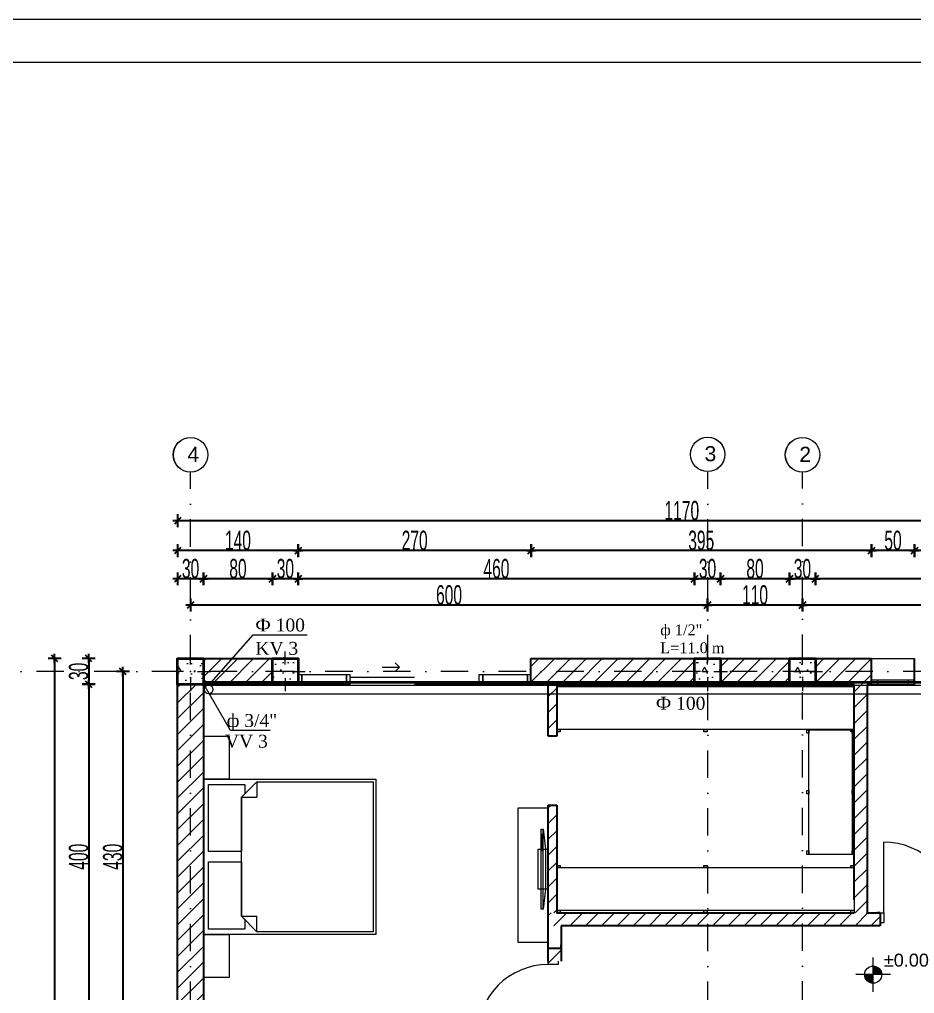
# Model space of a CAD drawing. Header units: millimetres. Extents: x -13678 to 175322, y 9978 to 39678.
# Drawn here: x 18120 to 28505, y 28380 to 39678 of the extents above; entities that cross this region are included whole.
import ezdxf

# ---------------------------------------------------------------- set-up
doc = ezdxf.new("R2010")
doc.units = ezdxf.units.MM
doc.header["$MEASUREMENT"] = 0
doc.set_wipeout_variables(frame=1)
doc.linetypes.add('Dot & Dashed', pattern=[670.277762, 317.5, -176.388889, 0, -176.388874])
doc.linetypes.add('Wipeout_Contour', pattern=[1000, 0, -1000])
doc.layers.get('Defpoints').update_dxf_attribs({"lineweight": 13})
for name, color, linetype, lineweight, true_color in [('2D Drafting - General_Pen_No__5', 7, 'Continuous', 13, 0x40a5ff), ('Dimensioning - General_Pen_No__25', 7, 'Continuous', 13, 0x40a5ff), ('New_MEP - Electrical_Pen_No__4', 7, 'Continuous', 20, 0x029e21), ('New_Structural - Bearing_Pen_No__168', 7, 'Continuous', 13, 0xfe847a), ('New_Structural - Bearing_Pen_No__169', 7, 'Continuous', 13, 0x68b353), ('New_Structural - Bearing_Pen_No__23', 7, 'Continuous', 20, 0xff6600), ('New_Structural - Bearing_Pen_No__28', 7, 'Continuous', 35, 0xa80f02), ('New_Structural - Bearing_Pen_No__3', 7, 'Continuous', 18, 0xff6600), ('New_Structural - Bearing_Pen_No__69', 7, 'Continuous', 20, 0x71cebe), ('Structural - Bearing_Pen_No__69', 7, 'Continuous', 13, 0x71cebe)]:
    doc.layers.add(name, color=color, linetype=linetype, lineweight=lineweight, true_color=true_color)
for name, color, linetype, lineweight in [('2D Drafting - General_Pen_No__6', 5, 'Continuous', 13), ('Dimensioning - General_Pen_No__46', 5, 'Continuous', 13), ('Lines_Pen_No__1', 7, 'Continuous', 13), ('New_Structural - Bearing_Pen_No__20', 1, 'Continuous', 0), ('New_Structural - Bearing_Pen_No__27', 7, 'Continuous', 35), ('Roofs_Pen_No__1', 7, 'Continuous', 13), ('Structural - Bearing_Pen_No__7', 7, 'Continuous', 13), ('Text blocks_Pen_No__1', 7, 'Continuous', 13)]:
    doc.layers.add(name, color=color, linetype=linetype, lineweight=lineweight)
doc.layers.add('New_MEP - Electrical', color=7, linetype='Continuous')
doc.layers.add('New_Structural - Bearing', color=7, linetype='Continuous')
doc.styles.add('GENERATED_STYLE_1', font='arial.ttf')
doc.styles.add('GENERATED_STYLE_2', font='arial.ttf')
doc.styles.add('GENERATED_STYLE_6', font='times.ttf')
doc.styles.add('PLATEIA', font='CGSAPPS.shx', dxfattribs={"width": 0.6})
doc.dimstyles.new('100v', dxfattribs={"dimtxt": 225, "dimasz": 1, "dimexe": 0.18, "dimexo": 0.0625, "dimgap": 4, "dimtad": 1, "dimdec": 0, "dimlfac": 0.1, "dimzin": 12, "dimdsep": 46, "dimtxsty": 'PLATEIA', "dimblk": 'A$C321216CB', "dimcen": 0.09, "dimse1": 1, "dimse2": 1, "dimclrd": 256, "dimclrt": 256, "dimadec": 3, "dimazin": 0, "dimtfac": 1, "dimtdec": 0, "dimtix": 1, "dimtmove": 2, "dimatfit": 3, "dimldrblk": 'A$C321216CB', "dimfxl": 1, "dimtolj": 1, "dimtzin": 0, "dimlwd": -1, "dimarcsym": 0})
pattern_1 = [(45, (-11385.9, -8413.54), (-91.92388, 91.92388), [])]
pattern_2 = [(45, (-11385.9, -8563.54), (-91.92388, 91.92388), [])]

# ---------------------------------------------------------------- blocks, each defined once
blk = doc.blocks.new('Wardrobe Framed 25[9]', base_point=(40358, 39829))
at = {"layer": 'New_MEP - Electrical_Pen_No__4', "color": 104, "linetype": 'Continuous', "lineweight": 20, "true_color": 0x029e21, "flags": 128}
for points in [[(40358, 40354), (40398, 40354), (40398, 40379), (40358, 40379)], [(40358, 39854), (43808, 39854), (43808, 40354), (40358, 40354)], [(42063, 40354), (42103, 40354), (42103, 40379), (42063, 40379)], [(43768, 40354), (43808, 40354), (43808, 40379), (43768, 40379)], [(40358, 39829), (40398, 39829), (40398, 39854), (40358, 39854)], [(42063, 39829), (42103, 39829), (42103, 39854), (42063, 39854)], [(43768, 39829), (43808, 39829), (43808, 39854), (43768, 39854)]]:
    blk.add_lwpolyline(points, close=True, dxfattribs=at)
blk = doc.blocks.new('Wardrobe Framed 25[10]', base_point=(43808, 38429))
at = {"layer": 'New_MEP - Electrical_Pen_No__4', "color": 104, "linetype": 'Continuous', "lineweight": 20, "true_color": 0x029e21, "flags": 128}
for points in [[(40398, 38429), (40358, 38429), (40358, 38404), (40398, 38404)], [(42103, 38429), (42063, 38429), (42063, 38404), (42103, 38404)], [(43808, 38429), (43768, 38429), (43768, 38404), (43808, 38404)], [(43808, 38404), (40358, 38404), (40358, 37904), (43808, 37904)], [(40398, 37904), (40358, 37904), (40358, 37879), (40398, 37879)], [(42103, 37904), (42063, 37904), (42063, 37879), (42103, 37879)], [(43808, 37904), (43768, 37904), (43768, 37879), (43808, 37879)]]:
    blk.add_lwpolyline(points, close=True, dxfattribs=at)
blk = doc.blocks.new('Wardrobe Framed 25[11]', base_point=(40908, 38407))
at = {"layer": 'New_MEP - Electrical_Pen_No__4', "color": 104, "linetype": 'Continuous', "lineweight": 20, "true_color": 0x029e21, "flags": 128}
for points in [[(40383, 39813), (40383, 39853), (40358, 39853), (40358, 39813)], [(40883, 38407), (40883, 39853), (40383, 39853), (40383, 38407)], [(40908, 39813), (40908, 39853), (40883, 39853), (40883, 39813)], [(40383, 39110), (40383, 39150), (40358, 39150), (40358, 39110)], [(40908, 39110), (40908, 39150), (40883, 39150), (40883, 39110)], [(40383, 38407), (40383, 38447), (40358, 38447), (40358, 38407)], [(40908, 38407), (40908, 38447), (40883, 38447), (40883, 38407)]]:
    blk.add_lwpolyline(points, close=True, dxfattribs=at)
blk = doc.blocks.new('Bed Layout 25[12]', base_point=(47908, 38379))
at = {"layer": 'New_MEP - Electrical_Pen_No__4', "color": 104, "linetype": 'Continuous', "lineweight": 20, "true_color": 0x029e21}
for p, q in [((47608, 39779), (47608, 39279)), ((47908, 39779), (47608, 39779)), ((47908, 39279), (47908, 39779)), ((45908, 39279), (45908, 37479)), ((47908, 39279), (45908, 39279)), ((47288, 39249), (45938, 39249)), ((45938, 39249), (45938, 38379)), ((47468, 39069), (47288, 39249)), ((47288, 39249), (47288, 39069)), ((47608, 39279), (47908, 39279)), ((47908, 37479), (47908, 39279)), ((47468, 39069), (47288, 39069)), ((47468, 38379), (47468, 39069)), ((45938, 38379), (45938, 37509)), ((47468, 37689), (47468, 38379)), ((47288, 37509), (47468, 37689)), ((47288, 37509), (47288, 37689)), ((47468, 37689), (47288, 37689)), ((45908, 37479), (47908, 37479)), ((45938, 37509), (47288, 37509)), ((47608, 37479), (47608, 36979)), ((47908, 37479), (47608, 37479)), ((47908, 36979), (47908, 37479)), ((47608, 36979), (47908, 36979))]:
    blk.add_line(p, q, dxfattribs=at)
at = {"layer": 'New_MEP - Electrical_Pen_No__4', "color": 104, "linetype": 'Continuous', "lineweight": 20, "true_color": 0x029e21, "flags": 128}
for points in [[(47468, 38439), (47848, 38439), (47848, 39219), (47428, 39219), (47428, 39109), (47468, 39069)], [(47468, 37689), (47428, 37649), (47428, 37539), (47848, 37539), (47848, 38319), (47468, 38319)]]:
    blk.add_lwpolyline(points, close=True, dxfattribs=at)
blk = doc.blocks.new('Coffee Table 05 25[13]', base_point=(44258, 37384))
at = {"layer": 'New_MEP - Electrical_Pen_No__4', "color": 104, "linetype": 'Continuous', "lineweight": 20, "true_color": 0x029e21, "flags": 128}
blk.add_lwpolyline([(44258, 37384), (44258, 38946), (43908, 38946), (43908, 37384)], close=True, dxfattribs=at)
blk = doc.blocks.new('Flat Panel TV 25[14]', base_point=(43991, 37773))
at = {"layer": 'New_MEP - Electrical_Pen_No__4', "color": 104, "linetype": 'Continuous', "lineweight": 20, "true_color": 0x029e21}
for p, q in [((43966, 37773), (43966, 38698)), ((43975, 38575), (43975, 38637)), ((43975, 38637), (43981, 38637)), ((43981, 38575), (43975, 38575)), ((43975, 38498), (43975, 38559)), ((43975, 38559), (43981, 38559)), ((43981, 38637), (43981, 38575)), ((43981, 38559), (43981, 38498)), ((43981, 38498), (43975, 38498)), ((43975, 38451), (43975, 38482)), ((43975, 38482), (43981, 38482)), ((43981, 38451), (43975, 38451)), ((43981, 38482), (43981, 38451))]:
    blk.add_line(p, q, dxfattribs=at)
at = {"layer": 'New_MEP - Electrical_Pen_No__4', "color": 104, "linetype": 'Continuous', "lineweight": 20, "true_color": 0x029e21, "flags": 128}
for points in [[(43991, 37773), (43991, 38698), (43966, 38698), (43941, 38467), (43941, 38004), (43966, 37773)], [(44024, 38004), (44024, 38467), (43908, 38467), (43908, 38004)]]:
    blk.add_lwpolyline(points, close=True, dxfattribs=at)
blk = doc.blocks.new('A$C321216CB')
for p, q in [((-54, 0), (54, 0)), ((-38, -38), (38, 38)), ((0, -75), (0, 75))]:
    blk.add_line(p, q)
blk = doc.blocks.new('*D531')
at = {"transparency": 16777216}
blk.add_line((31504, 32885), (27206, 32885), dxfattribs=at)
at = {"layer": 'Defpoints', "color": 0, "transparency": 16777216}
for p in [(31505, 33171), (27205, 32885), (27205, 32345)]:
    blk.add_point(p, dxfattribs=at)
at = {"transparency": 16777216, "rotation": 180}
blk.add_blockref('A$C321216CB', (27205, 32885), dxfattribs=at)
at = {"transparency": 16777216}
blk.add_blockref('A$C321216CB', (31505, 32885), dxfattribs=at)
at = {"transparency": 16777216, "insert": (29355, 33002), "char_height": 225, "attachment_point": 5, "style": 'PLATEIA'}
blk.add_mtext('\\A1;430', dxfattribs=at)
blk = doc.blocks.new('*D532')
at = {"transparency": 16777216}
blk.add_line((26102, 32885), (20106, 32885), dxfattribs=at)
at = {"layer": 'Defpoints', "color": 0, "transparency": 16777216}
for p in [(20105, 32885), (20105, 32346), (26103, 32345)]:
    blk.add_point(p, dxfattribs=at)
at = {"transparency": 16777216, "rotation": 180}
blk.add_blockref('A$C321216CB', (20105, 32885), dxfattribs=at)
at = {"transparency": 16777216}
blk.add_blockref('A$C321216CB', (26103, 32885), dxfattribs=at)
at = {"transparency": 16777216, "insert": (23104, 33002), "char_height": 225, "attachment_point": 5, "style": 'PLATEIA'}
blk.add_mtext('\\A1;600', dxfattribs=at)
blk = doc.blocks.new('*D534')
at = {"transparency": 16777216}
blk.add_line((31354, 33190), (27355, 33190), dxfattribs=at)
at = {"layer": 'Defpoints', "color": 0, "transparency": 16777216}
for p in [(27354, 33190), (27354, 32266), (31355, 32266)]:
    blk.add_point(p, dxfattribs=at)
at = {"transparency": 16777216, "rotation": 180}
blk.add_blockref('A$C321216CB', (27354, 33190), dxfattribs=at)
at = {"transparency": 16777216}
blk.add_blockref('A$C321216CB', (31355, 33190), dxfattribs=at)
at = {"transparency": 16777216, "insert": (29354, 33307), "char_height": 225, "attachment_point": 5, "style": 'PLATEIA'}
blk.add_mtext('\\A1;400', dxfattribs=at)
blk = doc.blocks.new('*D535')
at = {"transparency": 16777216}
blk.add_line((27353, 33190), (27056, 33190), dxfattribs=at)
at = {"layer": 'Defpoints', "color": 0, "transparency": 16777216}
for p in [(27055, 33190), (27055, 32266), (27354, 32266)]:
    blk.add_point(p, dxfattribs=at)
at = {"transparency": 16777216, "rotation": 180}
blk.add_blockref('A$C321216CB', (27055, 33190), dxfattribs=at)
at = {"transparency": 16777216}
blk.add_blockref('A$C321216CB', (27354, 33190), dxfattribs=at)
at = {"transparency": 16777216, "insert": (27204, 33307), "char_height": 225, "attachment_point": 5, "style": 'PLATEIA'}
blk.add_mtext('\\A1;30', dxfattribs=at)
blk = doc.blocks.new('*D536')
at = {"transparency": 16777216}
blk.add_line((25952, 33190), (21356, 33190), dxfattribs=at)
at = {"layer": 'Defpoints', "color": 0, "transparency": 16777216}
for p in [(21355, 33190), (21355, 32266), (25953, 32266)]:
    blk.add_point(p, dxfattribs=at)
at = {"transparency": 16777216, "rotation": 180}
blk.add_blockref('A$C321216CB', (21355, 33190), dxfattribs=at)
at = {"transparency": 16777216}
blk.add_blockref('A$C321216CB', (25953, 33190), dxfattribs=at)
at = {"transparency": 16777216, "insert": (23654, 33307), "char_height": 225, "attachment_point": 5, "style": 'PLATEIA'}
blk.add_mtext('\\A1;460', dxfattribs=at)
blk = doc.blocks.new('*D537')
at = {"transparency": 16777216}
blk.add_line((20254, 33190), (19956, 33190), dxfattribs=at)
at = {"layer": 'Defpoints', "color": 0, "transparency": 16777216}
for p in [(19955, 33190), (19955, 32266), (20255, 32266)]:
    blk.add_point(p, dxfattribs=at)
at = {"transparency": 16777216, "rotation": 180}
blk.add_blockref('A$C321216CB', (19955, 33190), dxfattribs=at)
at = {"transparency": 16777216}
blk.add_blockref('A$C321216CB', (20255, 33190), dxfattribs=at)
at = {"transparency": 16777216, "insert": (20105, 33307), "char_height": 225, "attachment_point": 5, "style": 'PLATEIA'}
blk.add_mtext('\\A1;30', dxfattribs=at)
blk = doc.blocks.new('*D545')
at = {"transparency": 16777216}
blk.add_line((19320, 32115), (19320, 27817), dxfattribs=at)
at = {"layer": 'Defpoints', "color": 0, "transparency": 16777216}
for p in [(19296, 32116), (19320, 27816), (19767, 27816)]:
    blk.add_point(p, dxfattribs=at)
at = {"transparency": 16777216}
for p, rotation in [((19320, 32116), 90), ((19320, 27816), 270)]:
    blk.add_blockref('A$C321216CB', p, dxfattribs=dict(at, rotation=rotation))
at = {"transparency": 16777216, "insert": (19203, 29966), "char_height": 225, "attachment_point": 5, "rotation": 90, "style": 'PLATEIA'}
blk.add_mtext('\\A1;430', dxfattribs=at)
blk = doc.blocks.new('*D547')
at = {"transparency": 16777216}
blk.add_line((18923, 32265), (18923, 31967), dxfattribs=at)
at = {"layer": 'Defpoints', "color": 0, "transparency": 16777216}
for p in [(19955, 32266), (18923, 31966), (19955, 31966)]:
    blk.add_point(p, dxfattribs=at)
at = {"transparency": 16777216}
for p, rotation in [((18923, 32266), 90), ((18923, 31966), 270)]:
    blk.add_blockref('A$C321216CB', p, dxfattribs=dict(at, rotation=rotation))
at = {"transparency": 16777216, "insert": (18807, 32116), "char_height": 225, "attachment_point": 5, "rotation": 90, "style": 'PLATEIA'}
blk.add_mtext('\\A1;30', dxfattribs=at)
blk = doc.blocks.new('*D548')
at = {"transparency": 16777216}
blk.add_line((18923, 31965), (18923, 27967), dxfattribs=at)
at = {"layer": 'Defpoints', "color": 0, "transparency": 16777216}
for p in [(19955, 31966), (18923, 27966), (19955, 27966)]:
    blk.add_point(p, dxfattribs=at)
at = {"transparency": 16777216}
for p, rotation in [((18923, 31966), 90), ((18923, 27966), 270)]:
    blk.add_blockref('A$C321216CB', p, dxfattribs=dict(at, rotation=rotation))
at = {"transparency": 16777216, "insert": (18807, 29966), "char_height": 225, "attachment_point": 5, "rotation": 90, "style": 'PLATEIA'}
blk.add_mtext('\\A1;400', dxfattribs=at)
blk = doc.blocks.new('*D552')
at = {"transparency": 16777216}
blk.add_line((18528, 32265), (18528, 21267), dxfattribs=at)
at = {"layer": 'Defpoints', "color": 0, "transparency": 16777216}
for p in [(19955, 32266), (18528, 21266), (19955, 21266)]:
    blk.add_point(p, dxfattribs=at)
at = {"transparency": 16777216}
for p, rotation in [((18528, 32266), 90), ((18528, 21266), 270)]:
    blk.add_blockref('A$C321216CB', p, dxfattribs=dict(at, rotation=rotation))
at = {"transparency": 16777216, "insert": (18412, 26766), "char_height": 225, "attachment_point": 5, "rotation": 90, "style": 'PLATEIA'}
blk.add_mtext('\\A1;1100', dxfattribs=at)
blk = doc.blocks.new('*D679')
at = {"transparency": 16777216}
blk.add_line((29504, 33517), (28506, 33517), dxfattribs=at)
at = {"layer": 'Defpoints', "color": 0, "transparency": 16777216}
for p in [(28505, 33517), (28505, 32266), (29505, 32266)]:
    blk.add_point(p, dxfattribs=at)
at = {"transparency": 16777216, "rotation": 180}
blk.add_blockref('A$C321216CB', (28505, 33517), dxfattribs=at)
at = {"transparency": 16777216}
blk.add_blockref('A$C321216CB', (29505, 33517), dxfattribs=at)
at = {"transparency": 16777216, "insert": (29005, 33634), "char_height": 225, "attachment_point": 5, "style": 'PLATEIA'}
blk.add_mtext('\\A1;100', dxfattribs=at)
blk = doc.blocks.new('*D680')
at = {"transparency": 16777216}
blk.add_line((28504, 33517), (28006, 33517), dxfattribs=at)
at = {"layer": 'Defpoints', "color": 0, "transparency": 16777216}
for p in [(28005, 33517), (28005, 32266), (28505, 32266)]:
    blk.add_point(p, dxfattribs=at)
at = {"transparency": 16777216, "rotation": 180}
blk.add_blockref('A$C321216CB', (28005, 33517), dxfattribs=at)
at = {"transparency": 16777216}
blk.add_blockref('A$C321216CB', (28505, 33517), dxfattribs=at)
at = {"transparency": 16777216, "insert": (28255, 33634), "char_height": 225, "attachment_point": 5, "style": 'PLATEIA'}
blk.add_mtext('\\A1;50', dxfattribs=at)
blk = doc.blocks.new('*D681')
at = {"transparency": 16777216}
blk.add_line((28004, 33517), (24056, 33517), dxfattribs=at)
at = {"layer": 'Defpoints', "color": 0, "transparency": 16777216}
for p in [(24055, 33517), (24055, 32266), (28005, 32266)]:
    blk.add_point(p, dxfattribs=at)
at = {"transparency": 16777216, "rotation": 180}
blk.add_blockref('A$C321216CB', (24055, 33517), dxfattribs=at)
at = {"transparency": 16777216}
blk.add_blockref('A$C321216CB', (28005, 33517), dxfattribs=at)
at = {"transparency": 16777216, "insert": (26030, 33634), "char_height": 225, "attachment_point": 5, "style": 'PLATEIA'}
blk.add_mtext('\\A1;395', dxfattribs=at)
blk = doc.blocks.new('*D565')
at = {"transparency": 16777216}
blk.add_line((24054, 33517), (21356, 33517), dxfattribs=at)
at = {"layer": 'Defpoints', "color": 0, "transparency": 16777216}
for p in [(21355, 33517), (21355, 32266), (24055, 32266)]:
    blk.add_point(p, dxfattribs=at)
at = {"transparency": 16777216, "rotation": 180}
blk.add_blockref('A$C321216CB', (21355, 33517), dxfattribs=at)
at = {"transparency": 16777216}
blk.add_blockref('A$C321216CB', (24055, 33517), dxfattribs=at)
at = {"transparency": 16777216, "insert": (22705, 33634), "char_height": 225, "attachment_point": 5, "style": 'PLATEIA'}
blk.add_mtext('\\A1;270', dxfattribs=at)
blk = doc.blocks.new('*D566')
at = {"transparency": 16777216}
blk.add_line((21354, 33517), (19956, 33517), dxfattribs=at)
at = {"layer": 'Defpoints', "color": 0, "transparency": 16777216}
for p in [(19955, 33517), (19955, 32266), (21355, 32266)]:
    blk.add_point(p, dxfattribs=at)
at = {"transparency": 16777216, "rotation": 180}
blk.add_blockref('A$C321216CB', (19955, 33517), dxfattribs=at)
at = {"transparency": 16777216}
blk.add_blockref('A$C321216CB', (21355, 33517), dxfattribs=at)
at = {"transparency": 16777216, "insert": (20655, 33634), "char_height": 225, "attachment_point": 5, "style": 'PLATEIA'}
blk.add_mtext('\\A1;140', dxfattribs=at)
blk = doc.blocks.new('*D567')
at = {"transparency": 16777216}
blk.add_line((31654, 33863), (19956, 33863), dxfattribs=at)
at = {"layer": 'Defpoints', "color": 0, "transparency": 16777216}
for p in [(19955, 33863), (19955, 32266), (31655, 32266)]:
    blk.add_point(p, dxfattribs=at)
at = {"transparency": 16777216, "rotation": 180}
blk.add_blockref('A$C321216CB', (19955, 33863), dxfattribs=at)
at = {"transparency": 16777216}
blk.add_blockref('A$C321216CB', (31655, 33863), dxfattribs=at)
at = {"transparency": 16777216, "insert": (25805, 33980), "char_height": 225, "attachment_point": 5, "style": 'PLATEIA'}
blk.add_mtext('\\A1;1170', dxfattribs=at)
blk = doc.blocks.new('Column_1', base_point=(2560, 13377))
at = {"color": 254, "linetype": 'Wipeout_Contour', "lineweight": 0, "ltscale": 54481.227726}
blk.add_wipeout([(2410, 13227), (2710, 13227), (2710, 13527), (2410, 13527)], dxfattribs=at).dxf.layer = 'New_Structural - Bearing'
at = {"layer": 'New_Structural - Bearing_Pen_No__169', "linetype": 'Continuous', "lineweight": 13, "true_color": 0x68b353}
h = blk.add_hatch(dxfattribs=at)
h.set_pattern_fill('STRUCTURAL_CONCRETE', color=85, style=0, pattern_type=2)
h.set_pattern_definition([(0, (0, 0), (0, 623.538), [60, -300]), (0, (180, 311.8), (0, 623.538), [60, -300]), (60, (0, 0), (-540, 311.77), [60, -300]), (60, (360, 0), (-540, 311.77), [60, -300]), (120, (60, 0), (540, 311.77), [60, -300]), (120, (420, 0), (540, 311.77), [60, -300]), (0, (0, 60), (0, 120), [0, -120, 0, -180]), (45, (60, 60), (-84.8528, 84.8528), [0, -90, 0, -150])])
h.paths.add_polyline_path([(2410, 13227), (2710, 13227), (2710, 13527), (2410, 13527)])
at = {"layer": 'New_Structural - Bearing_Pen_No__20', "color": 1, "linetype": 'Continuous', "lineweight": 0}
for p, q in [((2560, 13457), (2560, 13607)), ((2480, 13377), (2330, 13377)), ((2640, 13377), (2790, 13377)), ((2560, 13297), (2560, 13147))]:
    blk.add_line(p, q, dxfattribs=at)
blk.add_point((2560, 13377), dxfattribs=at)
at = {"layer": 'New_Structural - Bearing_Pen_No__28', "color": 14, "linetype": 'Continuous', "lineweight": 35, "true_color": 0xa80f02, "flags": 128}
blk.add_lwpolyline([(2410, 13227), (2710, 13227), (2710, 13527), (2410, 13527)], close=True, dxfattribs=at)
blk = doc.blocks.new('*D706')
at = {"transparency": 16777216}
blk.add_line((27204, 32885), (26104, 32885), dxfattribs=at)
at = {"layer": 'Defpoints', "color": 0, "transparency": 16777216}
for p in [(26103, 32885), (26103, 32345), (27205, 32345)]:
    blk.add_point(p, dxfattribs=at)
at = {"transparency": 16777216, "rotation": 180}
blk.add_blockref('A$C321216CB', (26103, 32885), dxfattribs=at)
at = {"transparency": 16777216}
blk.add_blockref('A$C321216CB', (27205, 32885), dxfattribs=at)
at = {"transparency": 16777216, "insert": (26654, 33002), "char_height": 225, "attachment_point": 5, "style": 'PLATEIA'}
blk.add_mtext('\\A1;110', dxfattribs=at)
blk = doc.blocks.new('*D668')
at = {"transparency": 16777216}
blk.add_line((27054, 33190), (26254, 33190), dxfattribs=at)
at = {"layer": 'Defpoints', "color": 0, "transparency": 16777216}
for p in [(26253, 33190), (26253, 32266), (27055, 32266)]:
    blk.add_point(p, dxfattribs=at)
at = {"transparency": 16777216, "rotation": 180}
blk.add_blockref('A$C321216CB', (26253, 33190), dxfattribs=at)
at = {"transparency": 16777216}
blk.add_blockref('A$C321216CB', (27055, 33190), dxfattribs=at)
at = {"transparency": 16777216, "insert": (26654, 33307), "char_height": 225, "attachment_point": 5, "style": 'PLATEIA'}
blk.add_mtext('\\A1;80', dxfattribs=at)
blk = doc.blocks.new('*D669')
at = {"transparency": 16777216}
blk.add_line((26252, 33190), (25954, 33190), dxfattribs=at)
at = {"layer": 'Defpoints', "color": 0, "transparency": 16777216}
for p in [(25953, 33190), (25953, 32266), (26253, 32266)]:
    blk.add_point(p, dxfattribs=at)
at = {"transparency": 16777216, "rotation": 180}
blk.add_blockref('A$C321216CB', (25953, 33190), dxfattribs=at)
at = {"transparency": 16777216}
blk.add_blockref('A$C321216CB', (26253, 33190), dxfattribs=at)
at = {"transparency": 16777216, "insert": (26103, 33307), "char_height": 225, "attachment_point": 5, "style": 'PLATEIA'}
blk.add_mtext('\\A1;30', dxfattribs=at)
blk = doc.blocks.new('*D670')
at = {"transparency": 16777216}
blk.add_line((21354, 33190), (21056, 33190), dxfattribs=at)
at = {"layer": 'Defpoints', "color": 0, "transparency": 16777216}
for p in [(21055, 33190), (21055, 32266), (21355, 32266)]:
    blk.add_point(p, dxfattribs=at)
at = {"transparency": 16777216, "rotation": 180}
blk.add_blockref('A$C321216CB', (21055, 33190), dxfattribs=at)
at = {"transparency": 16777216}
blk.add_blockref('A$C321216CB', (21355, 33190), dxfattribs=at)
at = {"transparency": 16777216, "insert": (21205, 33307), "char_height": 225, "attachment_point": 5, "style": 'PLATEIA'}
blk.add_mtext('\\A1;30', dxfattribs=at)
blk = doc.blocks.new('*D707')
at = {"transparency": 16777216}
blk.add_line((21054, 33190), (20256, 33190), dxfattribs=at)
at = {"layer": 'Defpoints', "color": 0, "transparency": 16777216}
for p in [(20255, 33190), (20255, 32266), (21055, 32266)]:
    blk.add_point(p, dxfattribs=at)
at = {"transparency": 16777216, "rotation": 180}
blk.add_blockref('A$C321216CB', (20255, 33190), dxfattribs=at)
at = {"transparency": 16777216}
blk.add_blockref('A$C321216CB', (21055, 33190), dxfattribs=at)
at = {"transparency": 16777216, "insert": (20655, 33307), "char_height": 225, "attachment_point": 5, "style": 'PLATEIA'}
blk.add_mtext('\\A1;80', dxfattribs=at)

msp = doc.modelspace()

# ---------------------------------------------------------------- hatches: boundary and pattern name
at = {"layer": 'Dimensioning - General_Pen_No__25', "linetype": 'Continuous'}
for points in [[(28024.6, 28598.7), (28124.6, 28598.7), (28117, 28637), (28095.3, 28669.4), (28062.9, 28691.1), (28024.6, 28698.7)], [(28024.6, 28598.7), (28025.2, 28498.7), (27986.9, 28506.1), (27954.3, 28527.5), (27932.4, 28559.9), (27924.6, 28598.1)]]:
    msp.add_hatch(color=256, dxfattribs=at).paths.add_polyline_path(points, flags=0)
at = {"layer": 'New_Structural - Bearing_Pen_No__168', "linetype": 'Continuous', "lineweight": 13, "true_color": 0xfe847a}
h = msp.add_hatch(dxfattribs=at)
h.set_pattern_fill('COMMON_BRICK', color=11, style=0, pattern_type=2)
h.set_pattern_definition(pattern_1)
h.paths.add_polyline_path([(20254.6, 32265.8), (21054.6, 32265.8), (21054.6, 31965.8), (20254.6, 31965.8)])
h = msp.add_hatch(dxfattribs=at)
h.set_pattern_fill('COMMON_BRICK', color=11, style=0, pattern_type=2)
h.set_pattern_definition(pattern_1)
h.paths.add_polyline_path([(27055.2, 31965.8), (24054.6, 31965.8), (24054.6, 32265.8), (27055.2, 32265.8)])
h = msp.add_hatch(dxfattribs=at)
h.set_pattern_fill('COMMON_BRICK', color=11, style=0, pattern_type=2)
h.set_pattern_definition(pattern_1)
h.paths.add_polyline_path([(28004.6, 31965.8), (27355.2, 31964.8), (27355.2, 32264.8), (28004.6, 32265.8)])
h = msp.add_hatch(dxfattribs=at)
h.set_pattern_fill('COMMON_BRICK', color=11, style=0, pattern_type=2)
h.set_pattern_definition(pattern_1)
h.paths.add_polyline_path([(19954.6, 27970.8), (19954.6, 31965.8), (20254.6, 31965.8), (20254.6, 27970.8)])
h = msp.add_hatch(dxfattribs=at)
h.set_pattern_fill('COMMON_BRICK', color=11, style=0, pattern_type=2)
h.set_pattern_definition(pattern_1)
h.paths.add_polyline_path([(24354.6, 31965.8), (24354.6, 31365.8), (24254.6, 31365.8), (24254.6, 31965.8)])
h = msp.add_hatch(dxfattribs=at)
h.set_pattern_fill('COMMON_BRICK', color=11, style=0, pattern_type=2)
h.set_pattern_definition(pattern_1)
h.paths.add_polyline_path([(27954.6, 31965.8), (27954.6, 29315.8), (27804.6, 29315.8), (27804.6, 31965.8)])
h = msp.add_hatch(dxfattribs=at)
h.set_pattern_fill('COMMON_BRICK', color=11, style=0, pattern_type=2)
h.set_pattern_definition(pattern_1)
h.paths.add_polyline_path([(24354.6, 30565.8), (24354.6, 29315.8), (24254.6, 29315.8), (24254.6, 30565.8)])
h = msp.add_hatch(dxfattribs=at)
h.set_pattern_fill('COMMON_BRICK', color=11, style=0, pattern_type=2)
h.set_pattern_definition(pattern_2)
h.paths.add_polyline_path([(28106.9, 29315.8), (28106.9, 29165.8), (24254.6, 29165.8), (24254.6, 29315.8)])
h = msp.add_hatch(dxfattribs=at)
h.set_pattern_fill('COMMON_BRICK', color=11, style=0, pattern_type=2)
h.set_pattern_definition(pattern_2)
h.paths.add_polyline_path([(24404.6, 28917.5), (24404.6, 28706.8), (24254.6, 28706.8), (24254.6, 28917.5)])
at = {"layer": 'New_Structural - Bearing_Pen_No__169', "linetype": 'Continuous', "lineweight": 13, "true_color": 0x68b353}
h = msp.add_hatch(dxfattribs=at)
h.set_pattern_fill('STRUCTURAL_CONCRETE', color=85, style=0, pattern_type=2)
h.set_pattern_definition([(0, (-11385.9, -8413.54), (0, 623.538), [60, -300]), (0, (-11205.9, -8101.77), (0, 623.538), [60, -300]), (60, (-11385.9, -8413.54), (-540, 311.769), [60, -300]), (60, (-11025.9, -8413.54), (-540, 311.769), [60, -300]), (120, (-11325.9, -8413.54), (540, 311.769), [60, -300]), (120, (-10965.9, -8413.54), (540, 311.769), [60, -300]), (0, (-11385.9, -8353.54), (0, 120), [0, -120, 0, -180]), (45, (-11325.9, -8353.54), (-84.85282, 84.85282), [0, -90, 0, -150])])
h.paths.add_polyline_path([(19954.6, 31965.8), (19954.6, 32265.8), (20254.6, 32265.8), (20254.6, 31965.8)])

# ---------------------------------------------------------------- linework, layer by layer
at = {"layer": '2D Drafting - General_Pen_No__5'}
for p in [(20262.1, 31980.8), (20569.1, 31431.1)]:
    msp.add_line(p, (20262.3, 31960), dxfattribs=at)
at = {"layer": '2D Drafting - General_Pen_No__5', "linetype": 'Continuous'}
msp.add_line((21027, 31431.1), (20569.1, 31431.1), dxfattribs=at)
at = {"layer": 'Dimensioning - General_Pen_No__25'}
for p, q in [((28024.6, 28398.7), (28024.6, 28798.7)), ((28224.6, 28598.7), (27824.6, 28598.7))]:
    msp.add_line(p, q, dxfattribs=at)
at = {"layer": 'Dimensioning - General_Pen_No__25', "linetype": 'Continuous'}
msp.add_circle((28024.6, 28598.7), 100, dxfattribs=at)
at = {"layer": 'Lines_Pen_No__1', "linetype": 'Continuous'}
for centre, radius in [((20262.3, 31995.8), 15), ((20262.3, 31960), 15), ((20315.2, 31907.5), 50)]:
    msp.add_circle(centre, radius, dxfattribs=at)
at = {"layer": 'New_Structural - Bearing_Pen_No__20', "color": 1, "linetype": 'Continuous', "lineweight": 0}
for p, q in [((20104.6, 32195.8), (20104.6, 32345.8)), ((27205.2, 32194.8), (27205.2, 32344.8)), ((20024.6, 32115.8), (19874.6, 32115.8)), ((20184.6, 32115.8), (20334.6, 32115.8)), ((27125.2, 32114.8), (26975.2, 32114.8)), ((27285.2, 32114.8), (27435.2, 32114.8)), ((20104.6, 32035.8), (20104.6, 31885.8)), ((27205.2, 32034.8), (27205.2, 31884.8))]:
    msp.add_line(p, q, dxfattribs=at)
for p in [(20104.6, 32115.8), (27205.2, 32114.8)]:
    msp.add_point(p, dxfattribs=at)
at = {"layer": 'New_Structural - Bearing_Pen_No__23', "color": 30, "linetype": 'Continuous', "lineweight": 20, "true_color": 0xff6600}
for p, q in [((21354.6, 32080.8), (21394.6, 32080.8)), ((21354.6, 31965.8), (21354.6, 32080.8)), ((21394.6, 32080.8), (21394.6, 31965.8)), ((21914.6, 32080.8), (21954.6, 32080.8)), ((21914.6, 31965.8), (21914.6, 32080.8)), ((21954.6, 32080.8), (21954.6, 31965.8)), ((23454.6, 31965.8), (23454.6, 32080.8)), ((23454.6, 32080.8), (23494.6, 32080.8)), ((23494.6, 32080.8), (23494.6, 31965.8)), ((24014.6, 31965.8), (24014.6, 32080.8)), ((24014.6, 32080.8), (24054.6, 32080.8)), ((24054.6, 32080.8), (24054.6, 31965.8)), ((28079.6, 32015.8), (28004.6, 32015.8)), ((28079.6, 31965.8), (28079.6, 32015.8)), ((28504.6, 32015.8), (28429.6, 32015.8)), ((28429.6, 32015.8), (28429.6, 31965.8)), ((21394.6, 31965.8), (21354.6, 31965.8)), ((21954.6, 31965.8), (21914.6, 31965.8)), ((23494.6, 31965.8), (23454.6, 31965.8)), ((24054.6, 31965.8), (24014.6, 31965.8)), ((28004.6, 31965.8), (28079.6, 31965.8)), ((28429.6, 31965.8), (28504.6, 31965.8)), ((28106.9, 29315.8), (28146.9, 29315.8)), ((28106.9, 29200.8), (28106.9, 29315.8)), ((28146.9, 29315.8), (28146.9, 29200.8)), ((28146.9, 29200.8), (28106.9, 29200.8)), ((24254.6, 28906.2), (24369.6, 28906.2)), ((24254.6, 28716.2), (24254.6, 28756.2)), ((24369.6, 28716.2), (24254.6, 28716.2)), ((24369.6, 28756.2), (24369.6, 28716.2))]:
    msp.add_line(p, q, dxfattribs=at)
for points in [[(21394.6, 32080.8), (21914.6, 32080.8), (21914.6, 31965.8), (21394.6, 31965.8)], [(24014.6, 31965.8), (23494.6, 31965.8), (23494.6, 32080.8), (24014.6, 32080.8)]]:
    msp.add_lwpolyline(points, close=True, dxfattribs=at)
at = {"layer": 'New_Structural - Bearing_Pen_No__27', "color": 7, "linetype": 'Continuous', "lineweight": 25}
for p, q in [((21354.6, 32265.8), (21317.6, 32265.8)), ((21354.6, 32265.8), (21317.6, 32265.8)), ((21354.6, 32265.8), (21317.6, 32265.8)), ((21354.6, 32080.8), (21354.6, 32265.8)), ((21354.6, 32080.8), (21354.6, 32265.8)), ((21354.6, 32080.8), (21354.6, 32265.8)), ((24054.6, 32265.8), (24091.6, 32265.8)), ((24054.6, 32080.8), (24054.6, 32265.8)), ((24054.6, 32080.8), (24054.6, 32265.8)), ((24054.6, 32080.8), (24054.6, 32265.8)), ((24054.6, 32265.8), (24091.6, 32265.8)), ((24054.6, 32265.8), (24091.6, 32265.8)), ((28004.6, 32015.8), (28004.6, 32265.8)), ((28004.6, 32015.8), (28004.6, 32265.8)), ((28504.6, 32015.8), (28504.6, 32265.8)), ((28504.6, 32015.8), (28504.6, 32265.8)), ((21354.6, 31965.8), (21354.6, 32080.8)), ((21354.6, 31965.8), (21354.6, 32080.8)), ((21354.6, 31965.8), (21354.6, 32080.8)), ((24054.6, 31965.8), (24054.6, 32080.8)), ((24054.6, 31965.8), (24054.6, 32080.8)), ((24054.6, 31965.8), (24054.6, 32080.8)), ((28004.6, 31965.8), (28004.6, 32015.8)), ((28004.6, 31965.8), (28004.6, 32015.8)), ((28004.6, 31965.8), (28004.6, 32015.8)), ((28504.6, 31965.8), (28504.6, 32015.8)), ((28504.6, 31965.8), (28504.6, 32015.8)), ((28504.6, 31965.8), (28504.6, 32015.8)), ((21354.6, 31965.8), (21317.6, 31965.8)), ((21354.6, 31965.8), (21317.6, 31965.8)), ((21354.6, 31965.8), (21317.6, 31965.8)), ((24054.6, 31965.8), (24091.6, 31965.8)), ((24054.6, 31965.8), (24091.6, 31965.8)), ((24054.6, 31965.8), (24091.6, 31965.8)), ((28106.9, 29315.8), (28069.9, 29315.8)), ((28106.9, 29315.8), (28069.9, 29315.8)), ((28106.9, 29315.8), (28069.9, 29315.8)), ((28106.9, 29315.8), (28106.9, 29200.8)), ((28106.9, 29315.8), (28106.9, 29200.8)), ((28106.9, 29315.8), (28106.9, 29200.8)), ((28106.9, 29165.8), (28069.9, 29165.8)), ((28106.9, 29165.8), (28069.9, 29165.8)), ((28106.9, 29165.8), (28069.9, 29165.8)), ((28106.9, 29200.8), (28106.9, 29165.8)), ((28106.9, 29200.8), (28106.9, 29165.8)), ((28106.9, 29200.8), (28106.9, 29165.8)), ((24254.6, 28906.2), (24254.6, 28943.2)), ((24254.6, 28906.2), (24254.6, 28943.2)), ((24254.6, 28906.2), (24254.6, 28943.2)), ((24404.6, 28906.2), (24404.6, 28943.2)), ((24404.6, 28906.2), (24404.6, 28943.2)), ((24404.6, 28906.2), (24404.6, 28943.2)), ((24254.6, 28906.2), (24369.6, 28906.2)), ((24254.6, 28906.2), (24369.6, 28906.2)), ((24254.6, 28906.2), (24369.6, 28906.2)), ((24369.6, 28906.2), (24404.6, 28906.2)), ((24369.6, 28906.2), (24404.6, 28906.2)), ((24369.6, 28906.2), (24404.6, 28906.2))]:
    msp.add_line(p, q, dxfattribs=at)
for points in [[(20254.6, 32265.8), (21054.6, 32265.8)], [(24054.6, 32265.8), (27054.6, 32265.8)], [(27354.1, 32265.8), (28004.6, 32265.8)], [(19954.6, 27965.8), (19954.6, 31965.8)], [(21054.6, 31965.8), (20254.6, 31965.8)], [(20254.6, 31965.8), (20254.6, 27965.8)], [(27054.6, 31965.8), (24054.6, 31965.8)], [(24254.6, 31365.8), (24254.6, 31965.8)], [(24254.6, 31965.8), (24354.6, 31965.8)], [(24354.6, 31965.8), (24354.6, 31365.8)], [(27804.6, 31965.8), (27355.2, 31965.8)], [(27804.6, 29465.8), (27804.6, 31965.8)], [(28004.6, 31965.8), (27954.6, 31965.8)], [(27954.6, 31965.8), (27954.6, 29315.8), (28106.9, 29315.8)], [(24354.6, 31365.8), (24254.6, 31365.8)], [(24254.6, 29465.8), (24254.6, 30565.8)], [(24254.6, 30565.8), (24354.6, 30565.8)], [(24354.6, 30565.8), (24354.6, 29315.8), (27804.6, 29315.8)], [(24254.6, 28756.2), (24254.6, 29465.8)], [(24404.6, 29165.8), (24404.6, 28756.2)], [(28106.9, 29165.8), (24404.6, 29165.8)]]:
    msp.add_lwpolyline(points, dxfattribs=at)
at = {"layer": 'New_Structural - Bearing_Pen_No__28', "color": 14, "linetype": 'Continuous', "lineweight": 35, "true_color": 0xa80f02}
msp.add_lwpolyline([(19954.6, 31965.8), (19954.6, 32265.8), (20254.6, 32265.8), (20254.6, 31965.8)], close=True, dxfattribs=at)
at = {"layer": 'New_Structural - Bearing_Pen_No__3', "color": 30, "linetype": 'Continuous', "lineweight": 18, "true_color": 0xff6600}
for p, q in [((22529.6, 32165.8), (22479.6, 32215.8)), ((28004.6, 32265.8), (28504.6, 32265.8)), ((22329.6, 32165.8), (22529.6, 32165.8)), ((22529.6, 32165.8), (22479.6, 32115.8)), ((22704.6, 32045.8), (21954.6, 32045.8)), ((28429.6, 32015.8), (28079.6, 32015.8)), ((23454.6, 31965.8), (22704.6, 31965.8)), ((28004.6, 31965.8), (28504.6, 31965.8)), ((28079.6, 31965.8), (28429.6, 31965.8)), ((28146.9, 29315.8), (28146.9, 30135.8))]:
    msp.add_line(p, q, dxfattribs=at)
for centre, start, end in [((28146.9, 29315.8), 0, 90), ((24254.6, 27896.2), 90, 180)]:
    msp.add_arc(centre, 820, start, end, dxfattribs=at)
at = {"layer": 'New_Structural - Bearing_Pen_No__69', "linetype": 'Dot & Dashed'}
msp.add_line((20104.6, 18814.3), (20104.6, 34427.8), dxfattribs=at)
at = {"layer": 'New_Structural - Bearing_Pen_No__69', "linetype": 'ByBlock'}
for centre in [(20104.6, 34627.8), (20105.6, 34627.8), (26104.6, 34632.8), (26105.6, 34632.8), (27204.6, 34627.8), (27205.6, 34627.8)]:
    msp.add_circle(centre, 200, dxfattribs=at)
at = {"layer": 'Roofs_Pen_No__1'}
for points in [[(7322, 9977.8), (49322, 9977.8), (49322, 39677.8), (7322, 39677.8)], [(9822, 10477.8), (48822, 10477.8), (48822, 39177.8), (9822, 39177.8)]]:
    msp.add_lwpolyline(points, close=True, dxfattribs=at)

# ---------------------------------------------------------------- block references
at = {"layer": 'New_MEP - Electrical', "color": 2, "linetype": 'Continuous', "lineweight": 20, "true_color": 0xffeb28, "xscale": -1}
for name, p in [('Wardrobe Framed 25[9]', (27804.6, 31415.8)), ('Wardrobe Framed 25[11]', (27254.6, 29993.1)), ('Bed Layout 25[12]', (20254.6, 29965.8)), ('Coffee Table 05 25[13]', (23904.6, 28970.7)), ('Flat Panel TV 25[14]', (24171.7, 29359.2)), ('Wardrobe Framed 25[10]', (24354.6, 29865.8))]:
    msp.add_blockref(name, p, dxfattribs=at)

# ---------------------------------------------------------------- texts
at = {"layer": 'Dimensioning - General_Pen_No__46', "insert": (28148.6, 28689.8), "char_height": 150, "attachment_point": 7, "style": 'GENERATED_STYLE_2'}
msp.add_mtext('%%P0.00', dxfattribs=at)
at = {"layer": 'Structural - Bearing_Pen_No__7', "char_height": 175, "attachment_point": 7, "style": 'GENERATED_STYLE_1'}
for s, insert in [('4', (20068.6, 34546.5)), ('3', (26068.6, 34551.5)), ('2', (27168.6, 34546.5))]:
    msp.add_mtext(s, dxfattribs=dict(at, insert=insert))
at = {"layer": 'Text blocks_Pen_No__1', "linetype": 'Continuous', "char_height": 150, "attachment_point": 1, "style": 'GENERATED_STYLE_6'}
for s, insert in [('Ф 100', (20856.7, 32729.2)), ('Ф 100', (25503, 31821.3)), ('ф 3/4"', (20524.5, 31621.5)), ('{\\fTimes New Roman CYR|b0|i0|c204|p18;VV }3', (20504.2, 31381.4))]:
    msp.add_mtext(s, dxfattribs=dict(at, insert=insert))

# ---------------------------------------------------------------- dimensions: what is measured, and where the dimension line sits
for base, p1, p2, angle, picture, middle in [((19954.6, 33863.3), (31654.6, 32265.8), (19954.6, 32265.8), 180, '*D567', (25804.6, 33979.8)), ((19954.6, 33517.5), (21354.6, 32265.8), (19954.6, 32265.8), 180, '*D566', (20654.6, 33634)), ((21354.6, 33517.5), (24054.6, 32265.8), (21354.6, 32265.8), 180, '*D565', (22704.6, 33634)), ((24054.6, 33517.5), (28004.6, 32265.8), (24054.6, 32265.8), 180, '*D681', (26029.6, 33634)), ((28004.6, 33517.5), (28504.6, 32265.8), (28004.6, 32265.8), 180, '*D680', (28254.6, 33634)), ((28504.6, 33517.5), (29504.6, 32265.8), (28504.6, 32265.8), 180, '*D679', (29004.6, 33634)), ((19954.6, 33190.4), (20254.6, 32265.8), (19954.6, 32265.8), 180, '*D537', (20104.6, 33306.9)), ((21354.6, 33190.4), (25953.2, 32265.8), (21354.6, 32265.8), 180, '*D536', (23653.9, 33306.9)), ((27054.6, 33190.4), (27354.1, 32265.8), (27054.6, 32265.8), 180, '*D535', (27204.4, 33306.9)), ((27354.1, 33190.4), (31354.6, 32265.8), (27354.1, 32265.8), 180, '*D534', (29354.4, 33306.9)), ((20104.6, 32885.2), (26103.2, 32344.8), (20104.6, 32345.8), 180, '*D532', (23103.9, 33001.7)), ((27205.2, 32885.2), (31504.6, 33171.1), (27205.2, 32344.8), 180, '*D531', (29354.9, 33001.7)), ((18528.1, 21265.8), (19954.6, 32265.8), (19954.6, 21265.8), 90, '*D552', (18411.6, 26765.8)), ((18923.3, 31965.8), (19954.6, 32265.8), (19954.6, 31965.8), 90, '*D547', (18806.8, 32115.8)), ((19319.6, 27815.8), (19296.3, 32115.8), (19767.4, 27815.8), 90, '*D545', (19203.1, 29965.8)), ((18923.3, 27965.8), (19954.6, 31965.8), (19954.6, 27965.8), 90, '*D548', (18806.8, 29965.8))]:
    dim = msp.add_linear_dim(base=base, p1=p1, p2=p2, angle=angle, dimstyle='100v')
    dim.commit()
    dim.dimension.update_dxf_attribs({"geometry": picture, "text_midpoint": middle})

# ---------------------------------------------------------------- next in the draw order: block references
at = {"layer": 'New_Structural - Bearing', "color": 14, "lineweight": 35, "true_color": 0xa80f02, "xscale": -1}
for p in [(21204.6, 32115.8), (26103.2, 32114.8), (27205.2, 32114.8)]:
    msp.add_blockref('Column_1', p, dxfattribs=at)

# ---------------------------------------------------------------- next in the draw order: linework, layer by layer
at = {"layer": '2D Drafting - General_Pen_No__5', "color": 1}
msp.add_line((31384.6, 31995.8), (20259.9, 31995.8), dxfattribs=at)
at = {"layer": '2D Drafting - General_Pen_No__5'}
msp.add_line((31369.6, 31980.8), (20262.1, 31980.8), dxfattribs=at)
at = {"layer": '2D Drafting - General_Pen_No__6'}
for p, q in [((20313.7, 31957.4), (31296.8, 31957.5)), ((20315.2, 31857.5), (29688.6, 31857.5))]:
    msp.add_line(p, q, dxfattribs=at)
at = {"layer": '2D Drafting - General_Pen_No__6', "linetype": 'Continuous', "flags": 128}
msp.add_lwpolyline([(20315.2, 31957.5), (20832.8, 32538.9), (21458.1, 32538.9)], dxfattribs=at)
at = {"layer": 'New_Structural - Bearing_Pen_No__69', "linetype": 'Dot & Dashed'}
for p, q in [((26104.6, 18814.3), (26104.6, 34427.8)), ((27204.6, 18819.3), (27204.6, 34432.8))]:
    msp.add_line(p, q, dxfattribs=at)
at = {"layer": 'Structural - Bearing_Pen_No__69', "linetype": 'Dot & Dashed'}
msp.add_line((34052.9, 32115.8), (17280.1, 32115.8), dxfattribs=at)

# ---------------------------------------------------------------- next in the draw order: texts
at = {"layer": 'Text blocks_Pen_No__1', "linetype": 'Continuous', "attachment_point": 1, "style": 'GENERATED_STYLE_6'}
for s, insert, char_height in [('{\\fTimes New Roman|b0|i0|c204|p18;ф \\fTimes New Roman|b0|i0|c0|p18;1/2\\fTimes New Roman|b0|i0|c204|p18;"\\PL=\\fTimes New Roman|b0|i0|c0|p18;11.0\\fTimes New Roman|b0|i0|c204|p18; m}', (25554.2, 32660.2), 125), ('{\\fTimes New Roman CYR|b0|i0|c204|p18;KV }3', (20856.7, 32458.6), 150)]:
    msp.add_mtext(s, dxfattribs=dict(at, insert=insert, char_height=char_height))

# ---------------------------------------------------------------- next in the draw order: dimensions: what is measured, and where the dimension line sits
for base, p1, p2, picture, middle in [((20254.6, 33190.4), (21054.6, 32265.8), (20254.6, 32265.8), '*D707', (20654.6, 33306.9)), ((21054.6, 33190.4), (21354.6, 32265.8), (21054.6, 32265.8), '*D670', (21204.6, 33306.9)), ((25953.2, 33190.4), (26253.2, 32265.8), (25953.2, 32265.8), '*D669', (26103.2, 33306.9)), ((26253.2, 33190.4), (27054.6, 32265.8), (26253.2, 32265.8), '*D668', (26653.9, 33306.9)), ((26103.2, 32885.2), (27205.2, 32344.8), (26103.2, 32344.8), '*D706', (26654.2, 33001.7))]:
    dim = msp.add_linear_dim(base=base, p1=p1, p2=p2, angle=180, dimstyle='100v')
    dim.commit()
    dim.dimension.update_dxf_attribs({"geometry": picture, "text_midpoint": middle})

doc.saveas('drawing.dxf')
